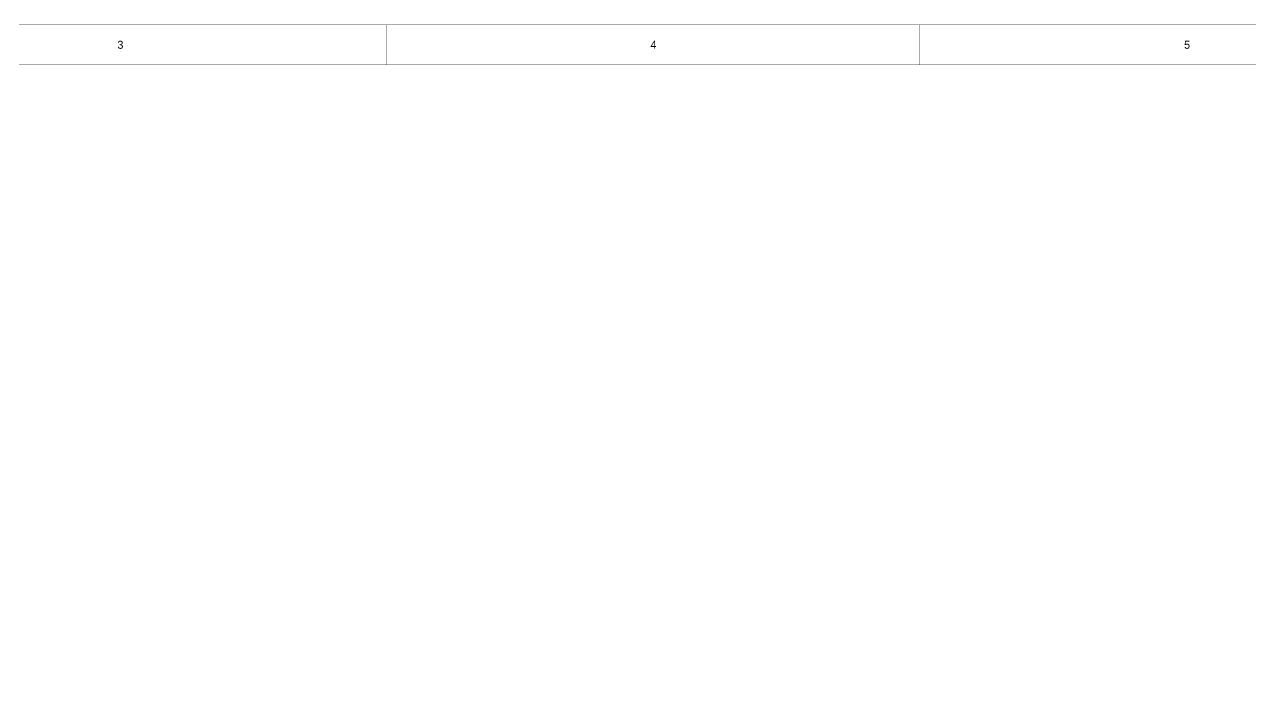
# Model space of a CAD drawing. Header units: millimetres. Extents: x 0 to 32, y 0 to 20.
# Drawn here: x 9.29 to 18.48, y 15.02 to 20 of the extents above; entities that cross this region are included whole.
import ezdxf

# ---------------------------------------------------------------- set-up
doc = ezdxf.new("R2010")
doc.units = ezdxf.units.MM
doc.header["$MEASUREMENT"] = 0
doc.layers.add('Sheet', color=255, linetype='Continuous')

msp = doc.modelspace()

# ---------------------------------------------------------------- linework, layer by layer
at = {"layer": 'Sheet', "const_width": 0.0039}
for points in [[(0, 20), (31.9983, 20), (31.9983, 0.0017), (0, 0.0017), (0, 20)], [(12, 19.7), (12, 20)], [(16, 19.7), (16, 20)], [(0.3, 19.7), (31.6984, 19.7), (31.6984, 0.3016), (0.3, 0.3016), (0.3, 19.7)]]:
    msp.add_lwpolyline(points, dxfattribs=at)

# ---------------------------------------------------------------- texts
at = {"layer": 'Sheet'}
for s, p in [('3', (9.9825, 19.8201)), ('4', (13.98, 19.8201)), ('5', (17.9816, 19.8201))]:
    msp.add_text(s, height=0.06, dxfattribs=at).set_placement(p)

doc.saveas('drawing.dxf')
